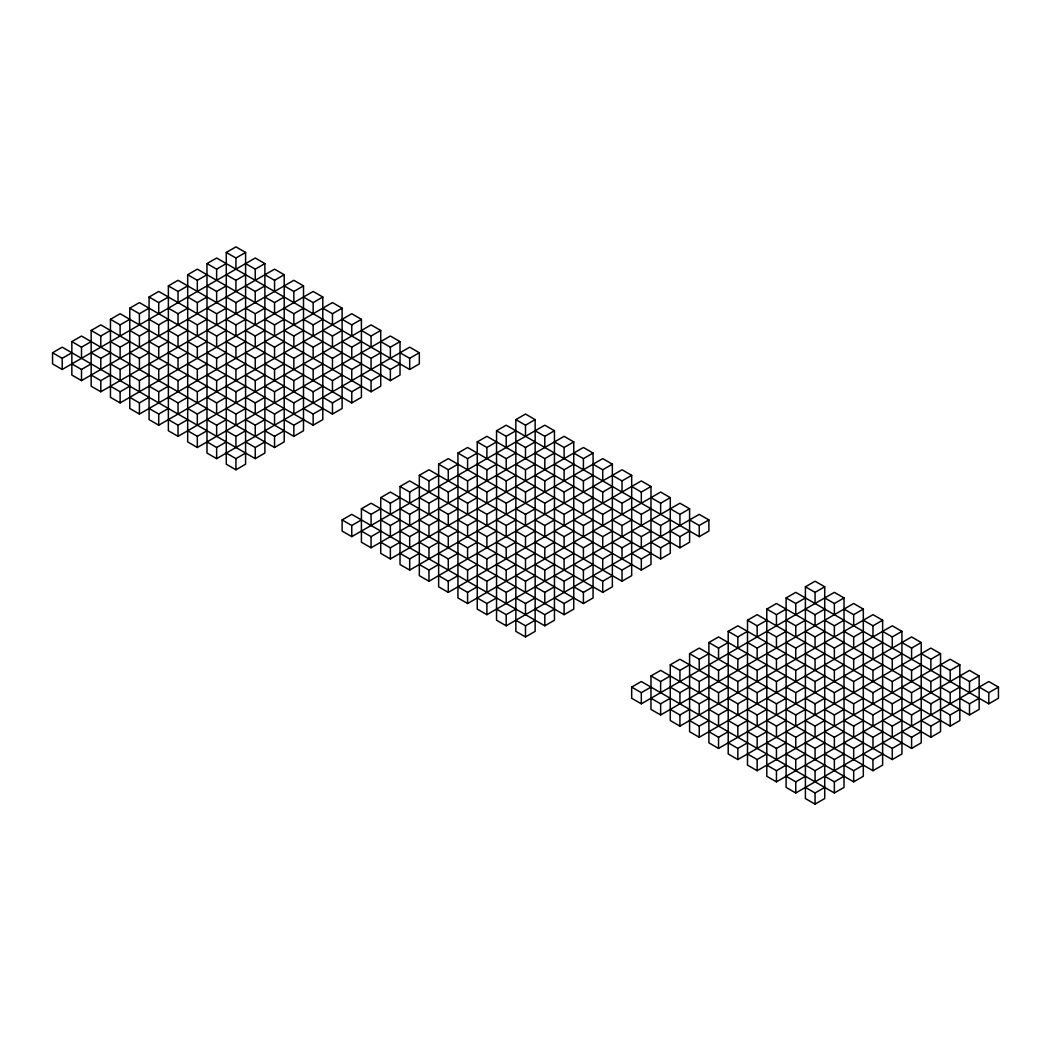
<?xml version="1.0" encoding="UTF-8"?>
<svg xmlns="http://www.w3.org/2000/svg" width="1051" height="1051" viewBox="0 0 1051 1051"><rect width="100%" height="100%" fill="white"/><g stroke="black" fill="none" stroke-linecap="round" stroke-linejoin="round"><path stroke-width="1.5" d="M52.55 352.755L62.206 347.185L255.248 458.63L264.891 453.06L264.891 263.591L255.248 258.021L62.206 369.466L52.55 363.896L52.55 352.755L62.206 358.325L71.849 352.755M71.849 341.601L81.505 336.031L274.547 447.49L284.204 441.906L284.204 274.731L274.547 269.161L81.505 380.62L71.849 375.036L71.849 341.601L81.505 347.185L91.161 341.601M91.161 330.461L100.804 324.89L293.846 436.336L303.503 430.765L303.503 285.885L293.846 280.302L100.804 391.76L91.161 386.19L91.161 330.461L100.804 336.031L110.46 330.461M110.46 319.32L120.116 313.737L313.159 425.195L322.802 419.625L322.802 297.026L313.159 291.455L120.116 402.901L110.46 397.331L110.46 319.32L120.116 324.89L129.772 319.32M129.772 308.166L139.415 302.596L332.458 414.055L342.114 408.471L342.114 308.166L332.458 302.596L139.415 414.055L129.772 408.471L129.772 308.166L139.415 313.737L149.071 308.166M149.071 297.026L158.727 291.455L351.77 402.901L361.413 397.331L361.413 319.32L351.77 313.737L158.727 425.195L149.071 419.625L149.071 297.026L158.727 302.596L168.37 297.026M168.37 285.885L178.026 280.302L371.069 391.76L380.725 386.19L380.725 330.461L371.069 324.89L178.026 436.336L168.37 430.765L168.37 285.885L178.026 291.455L187.682 285.885M187.682 274.731L197.325 269.161L390.368 380.62L400.024 375.036L400.024 341.601L390.368 336.031L197.325 447.49L187.682 441.906L187.682 274.731L197.325 280.302L206.981 274.731M206.981 263.591L216.637 258.021L409.68 369.466L419.323 363.896L419.323 352.755L409.68 347.185L216.637 458.63L206.981 453.06L206.981 263.591L216.637 269.161L226.28 263.591M226.28 252.45L235.936 246.867L245.592 252.45L245.592 464.2L235.936 469.771L226.28 464.2L226.28 252.45L235.936 258.021L245.592 252.45M71.849 363.896L81.505 369.466L91.161 363.896M91.161 352.755L100.804 358.325L110.46 352.755M110.46 341.601L120.116 347.185L129.772 341.601M129.772 330.461L139.415 336.031L149.071 330.461M149.071 319.32L158.727 324.89L168.37 319.32M168.37 308.166L178.026 313.737L187.682 308.166M187.682 297.026L197.325 302.596L206.981 297.026M206.981 285.885L216.637 291.455L226.28 285.885M226.28 274.731L235.936 280.302L245.592 274.731M245.592 263.591L255.248 269.161L264.891 263.591M91.161 375.036L100.804 380.62L110.46 375.036M110.46 363.896L120.116 369.466L129.772 363.896M129.772 352.755L139.415 358.325L149.071 352.755M149.071 341.601L158.727 347.185L168.37 341.601M168.37 330.461L178.026 336.031L187.682 330.461M187.682 319.32L197.325 324.89L206.981 319.32M206.981 308.166L216.637 313.737L226.28 308.166M226.28 297.026L235.936 302.596L245.592 297.026M245.592 285.885L255.248 291.455L264.891 285.885M264.891 274.731L274.547 280.302L284.204 274.731M110.46 386.19L120.116 391.76L129.772 386.19M129.772 375.036L139.415 380.62L149.071 375.036M149.071 363.896L158.727 369.466L168.37 363.896M168.37 352.755L178.026 358.325L187.682 352.755M187.682 341.601L197.325 347.185L206.981 341.601M206.981 330.461L216.637 336.031L226.28 330.461M226.28 319.32L235.936 324.89L245.592 319.32M245.592 308.166L255.248 313.737L264.891 308.166M264.891 297.026L274.547 302.596L284.204 297.026M284.204 285.885L293.846 291.455L303.503 285.885M129.772 397.331L139.415 402.901L149.071 397.331M149.071 386.19L158.727 391.76L168.37 386.19M168.37 375.036L178.026 380.62L187.682 375.036M187.682 363.896L197.325 369.466L206.981 363.896M206.981 352.755L216.637 358.325L226.28 352.755M226.28 341.601L235.936 347.185L245.592 341.601M245.592 330.461L255.248 336.031L264.891 330.461M264.891 319.32L274.547 324.89L284.204 319.32M284.204 308.166L293.846 313.737L303.503 308.166M303.503 297.026L313.159 302.596L322.802 297.026M149.071 408.471L158.727 414.055L168.37 408.471M168.37 397.331L178.026 402.901L187.682 397.331M187.682 386.19L197.325 391.76L206.981 386.19M206.981 375.036L216.637 380.62L226.28 375.036M226.28 363.896L235.936 369.466L245.592 363.896M245.592 352.755L255.248 358.325L264.891 352.755M264.891 341.601L274.547 347.185L284.204 341.601M284.204 330.461L293.846 336.031L303.503 330.461M303.503 319.32L313.159 324.89L322.802 319.32M322.802 308.166L332.458 313.737L342.114 308.166M168.37 419.625L178.026 425.195L187.682 419.625M187.682 408.471L197.325 414.055L206.981 408.471M206.981 397.331L216.637 402.901L226.28 397.331M226.28 386.19L235.936 391.76L245.592 386.19M245.592 375.036L255.248 380.62L264.891 375.036M264.891 363.896L274.547 369.466L284.204 363.896M284.204 352.755L293.846 358.325L303.503 352.755M303.503 341.601L313.159 347.185L322.802 341.601M322.802 330.461L332.458 336.031L342.114 330.461M342.114 319.32L351.77 324.89L361.413 319.32M187.682 430.765L197.325 436.336L206.981 430.765M206.981 419.625L216.637 425.195L226.28 419.625M226.28 408.471L235.936 414.055L245.592 408.471M245.592 397.331L255.248 402.901L264.891 397.331M264.891 386.19L274.547 391.76L284.204 386.19M284.204 375.036L293.846 380.62L303.503 375.036M303.503 363.896L313.159 369.466L322.802 363.896M322.802 352.755L332.458 358.325L342.114 352.755M342.114 341.601L351.77 347.185L361.413 341.601M361.413 330.461L371.069 336.031L380.725 330.461M206.981 441.906L216.637 447.49L226.28 441.906M226.28 430.765L235.936 436.336L245.592 430.765M245.592 419.625L255.248 425.195L264.891 419.625M264.891 408.471L274.547 414.055L284.204 408.471M284.204 397.331L293.846 402.901L303.503 397.331M303.503 386.19L313.159 391.76L322.802 386.19M322.802 375.036L332.458 380.62L342.114 375.036M342.114 363.896L351.77 369.466L361.413 363.896M361.413 352.755L371.069 358.325L380.725 352.755M380.725 341.601L390.368 347.185L400.024 341.601M226.28 453.06L235.936 458.63L245.592 453.06M245.592 441.906L255.248 447.49L264.891 441.906M264.891 430.765L274.547 436.336L284.204 430.765M284.204 419.625L293.846 425.195L303.503 419.625M303.503 408.471L313.159 414.055L322.802 408.471M322.802 397.331L332.458 402.901L342.114 397.331M342.114 386.19L351.77 391.76L361.413 386.19M361.413 375.036L371.069 380.62L380.725 375.036M380.725 363.896L390.368 369.466L400.024 363.896M400.024 352.755L409.68 358.325L419.323 352.755M342.114 519.93L351.77 514.359L544.799 625.805L554.455 620.235L554.455 430.765L544.799 425.195L351.77 536.641L342.114 531.07L342.114 519.93L351.77 525.5L361.413 519.93M361.413 508.776L371.069 503.206L564.111 614.664L573.754 609.094L573.754 441.906L564.111 436.336L371.069 547.794L361.413 542.224L361.413 508.776L371.069 514.359L380.725 508.776M380.725 497.635L390.368 492.065L583.41 603.51L593.066 597.94L593.066 453.06L583.41 447.49L390.368 558.935L380.725 553.365L380.725 497.635L390.368 503.206L400.024 497.635M400.024 486.495L409.68 480.924L602.722 592.37L612.365 586.8L612.365 464.2L602.722 458.63L409.68 570.076L400.024 564.505L400.024 486.495L409.68 492.065L419.323 486.495M419.323 475.341L428.979 469.771L622.021 581.229L631.677 575.659L631.677 475.341L622.021 469.771L428.979 581.229L419.323 575.659L419.323 475.341L428.979 480.924L438.635 475.341M438.635 464.2L448.278 458.63L641.32 570.076L650.976 564.505L650.976 486.495L641.32 480.924L448.278 592.37L438.635 586.8L438.635 464.2L448.278 469.771L457.934 464.2M457.934 453.06L467.59 447.49L660.632 558.935L670.275 553.365L670.275 497.635L660.632 492.065L467.59 603.51L457.934 597.94L457.934 453.06L467.59 458.63L477.246 453.06M477.246 441.906L486.889 436.336L679.931 547.794L689.587 542.224L689.587 508.776L679.931 503.206L486.889 614.664L477.246 609.094L477.246 441.906L486.889 447.49L496.545 441.906M496.545 430.765L506.201 425.195L699.23 536.641L708.886 531.07L708.886 519.93L699.23 514.359L506.201 625.805L496.545 620.235L496.545 430.765L506.201 436.336L515.844 430.765M515.844 419.625L525.5 414.055L535.156 419.625L535.156 631.375L525.5 636.945L515.844 631.375L515.844 419.625L525.5 425.195L535.156 419.625M361.413 531.07L371.069 536.641L380.725 531.07M380.725 519.93L390.368 525.5L400.024 519.93M400.024 508.776L409.68 514.359L419.323 508.776M419.323 497.635L428.979 503.206L438.635 497.635M438.635 486.495L448.278 492.065L457.934 486.495M457.934 475.341L467.59 480.924L477.246 475.341M477.246 464.2L486.889 469.771L496.545 464.2M496.545 453.06L506.201 458.63L515.844 453.06M515.844 441.906L525.5 447.49L535.156 441.906M535.156 430.765L544.799 436.336L554.455 430.765M380.725 542.224L390.368 547.794L400.024 542.224M400.024 531.07L409.68 536.641L419.323 531.07M419.323 519.93L428.979 525.5L438.635 519.93M438.635 508.776L448.278 514.359L457.934 508.776M457.934 497.635L467.59 503.206L477.246 497.635M477.246 486.495L486.889 492.065L496.545 486.495M496.545 475.341L506.201 480.924L515.844 475.341M515.844 464.2L525.5 469.771L535.156 464.2M535.156 453.06L544.799 458.63L554.455 453.06M554.455 441.906L564.111 447.49L573.754 441.906M400.024 553.365L409.68 558.935L419.323 553.365M419.323 542.224L428.979 547.794L438.635 542.224M438.635 531.07L448.278 536.641L457.934 531.07M457.934 519.93L467.59 525.5L477.246 519.93M477.246 508.776L486.889 514.359L496.545 508.776M496.545 497.635L506.201 503.206L515.844 497.635M515.844 486.495L525.5 492.065L535.156 486.495M535.156 475.341L544.799 480.924L554.455 475.341M554.455 464.2L564.111 469.771L573.754 464.2M573.754 453.06L583.41 458.63L593.066 453.06M419.323 564.505L428.979 570.076L438.635 564.505M438.635 553.365L448.278 558.935L457.934 553.365M457.934 542.224L467.59 547.794L477.246 542.224M477.246 531.07L486.889 536.641L496.545 531.07M496.545 519.93L506.201 525.5L515.844 519.93M515.844 508.776L525.5 514.359L535.156 508.776M535.156 497.635L544.799 503.206L554.455 497.635M554.455 486.495L564.111 492.065L573.754 486.495M573.754 475.341L583.41 480.924L593.066 475.341M593.066 464.2L602.722 469.771L612.365 464.2M438.635 575.659L448.278 581.229L457.934 575.659M457.934 564.505L467.59 570.076L477.246 564.505M477.246 553.365L486.889 558.935L496.545 553.365M496.545 542.224L506.201 547.794L515.844 542.224M515.844 531.07L525.5 536.641L535.156 531.07M535.156 519.93L544.799 525.5L554.455 519.93M554.455 508.776L564.111 514.359L573.754 508.776M573.754 497.635L583.41 503.206L593.066 497.635M593.066 486.495L602.722 492.065L612.365 486.495M612.365 475.341L622.021 480.924L631.677 475.341M457.934 586.8L467.59 592.37L477.246 586.8M477.246 575.659L486.889 581.229L496.545 575.659M496.545 564.505L506.201 570.076L515.844 564.505M515.844 553.365L525.5 558.935L535.156 553.365M535.156 542.224L544.799 547.794L554.455 542.224M554.455 531.07L564.111 536.641L573.754 531.07M573.754 519.93L583.41 525.5L593.066 519.93M593.066 508.776L602.722 514.359L612.365 508.776M612.365 497.635L622.021 503.206L631.677 497.635M631.677 486.495L641.32 492.065L650.976 486.495M477.246 597.94L486.889 603.51L496.545 597.94M496.545 586.8L506.201 592.37L515.844 586.8M515.844 575.659L525.5 581.229L535.156 575.659M535.156 564.505L544.799 570.076L554.455 564.505M554.455 553.365L564.111 558.935L573.754 553.365M573.754 542.224L583.41 547.794L593.066 542.224M593.066 531.07L602.722 536.641L612.365 531.07M612.365 519.93L622.021 525.5L631.677 519.93M631.677 508.776L641.32 514.359L650.976 508.776M650.976 497.635L660.632 503.206L670.275 497.635M496.545 609.094L506.201 614.664L515.844 609.094M515.844 597.94L525.5 603.51L535.156 597.94M535.156 586.8L544.799 592.37L554.455 586.8M554.455 575.659L564.111 581.229L573.754 575.659M573.754 564.505L583.41 570.076L593.066 564.505M593.066 553.365L602.722 558.935L612.365 553.365M612.365 542.224L622.021 547.794L631.677 542.224M631.677 531.07L641.32 536.641L650.976 531.07M650.976 519.93L660.632 525.5L670.275 519.93M670.275 508.776L679.931 514.359L689.587 508.776M515.844 620.235L525.5 625.805L535.156 620.235M535.156 609.094L544.799 614.664L554.455 609.094M554.455 597.94L564.111 603.51L573.754 597.94M573.754 586.8L583.41 592.37L593.066 586.8M593.066 575.659L602.722 581.229L612.365 575.659M612.365 564.505L622.021 570.076L631.677 564.505M631.677 553.365L641.32 558.935L650.976 553.365M650.976 542.224L660.632 547.794L670.275 542.224M670.275 531.07L679.931 536.641L689.587 531.07M689.587 519.93L699.23 525.5L708.886 519.93M631.677 687.104L641.32 681.534L834.363 792.98L844.019 787.409L844.019 597.94L834.363 592.37L641.32 703.815L631.677 698.245L631.677 687.104L641.32 692.675L650.976 687.104M650.976 675.964L660.632 670.38L853.675 781.839L863.318 776.269L863.318 609.094L853.675 603.51L660.632 714.969L650.976 709.399L650.976 675.964L660.632 681.534L670.275 675.964M670.275 664.81L679.931 659.24L872.974 770.698L882.63 765.115L882.63 620.235L872.974 614.664L679.931 726.11L670.275 720.539L670.275 664.81L679.931 670.38L689.587 664.81M689.587 653.669L699.23 648.099L892.273 759.545L901.929 753.974L901.929 631.375L892.273 625.805L699.23 737.263L689.587 731.68L689.587 653.669L699.23 659.24L708.886 653.669M708.886 642.529L718.542 636.945L911.585 748.404L921.228 742.834L921.228 642.529L911.585 636.945L718.542 748.404L708.886 742.834L708.886 642.529L718.542 648.099L728.198 642.529M728.198 631.375L737.841 625.805L930.884 737.263L940.54 731.68L940.54 653.669L930.884 648.099L737.841 759.545L728.198 753.974L728.198 631.375L737.841 636.945L747.497 631.375M747.497 620.235L757.154 614.664L950.196 726.11L959.839 720.539L959.839 664.81L950.196 659.24L757.154 770.698L747.497 765.115L747.497 620.235L757.154 625.805L766.796 620.235M766.796 609.094L776.453 603.51L969.495 714.969L979.151 709.399L979.151 675.964L969.495 670.38L776.453 781.839L766.796 776.269L766.796 609.094L776.453 614.664L786.109 609.094M786.109 597.94L795.752 592.37L988.794 703.815L998.45 698.245L998.45 687.104L988.794 681.534L795.752 792.98L786.109 787.409L786.109 597.94L795.752 603.51L805.408 597.94M805.408 586.8L815.064 581.229L824.72 586.8L824.72 798.55L815.064 804.133L805.408 798.55L805.408 586.8L815.064 592.37L824.72 586.8M650.976 698.245L660.632 703.815L670.275 698.245M670.275 687.104L679.931 692.675L689.587 687.104M689.587 675.964L699.23 681.534L708.886 675.964M708.886 664.81L718.542 670.38L728.198 664.81M728.198 653.669L737.841 659.24L747.497 653.669M747.497 642.529L757.154 648.099L766.796 642.529M766.796 631.375L776.453 636.945L786.109 631.375M786.109 620.235L795.752 625.805L805.408 620.235M805.408 609.094L815.064 614.664L824.72 609.094M824.72 597.94L834.363 603.51L844.019 597.94M670.275 709.399L679.931 714.969L689.587 709.399M689.587 698.245L699.23 703.815L708.886 698.245M708.886 687.104L718.542 692.675L728.198 687.104M728.198 675.964L737.841 681.534L747.497 675.964M747.497 664.81L757.154 670.38L766.796 664.81M766.796 653.669L776.453 659.24L786.109 653.669M786.109 642.529L795.752 648.099L805.408 642.529M805.408 631.375L815.064 636.945L824.72 631.375M824.72 620.235L834.363 625.805L844.019 620.235M844.019 609.094L853.675 614.664L863.318 609.094M689.587 720.539L699.23 726.11L708.886 720.539M708.886 709.399L718.542 714.969L728.198 709.399M728.198 698.245L737.841 703.815L747.497 698.245M747.497 687.104L757.154 692.675L766.796 687.104M766.796 675.964L776.453 681.534L786.109 675.964M786.109 664.81L795.752 670.38L805.408 664.81M805.408 653.669L815.064 659.24L824.72 653.669M824.72 642.529L834.363 648.099L844.019 642.529M844.019 631.375L853.675 636.945L863.318 631.375M863.318 620.235L872.974 625.805L882.63 620.235M708.886 731.68L718.542 737.263L728.198 731.68M728.198 720.539L737.841 726.11L747.497 720.539M747.497 709.399L757.154 714.969L766.796 709.399M766.796 698.245L776.453 703.815L786.109 698.245M786.109 687.104L795.752 692.675L805.408 687.104M805.408 675.964L815.064 681.534L824.72 675.964M824.72 664.81L834.363 670.38L844.019 664.81M844.019 653.669L853.675 659.24L863.318 653.669M863.318 642.529L872.974 648.099L882.63 642.529M882.63 631.375L892.273 636.945L901.929 631.375M728.198 742.834L737.841 748.404L747.497 742.834M747.497 731.68L757.154 737.263L766.796 731.68M766.796 720.539L776.453 726.11L786.109 720.539M786.109 709.399L795.752 714.969L805.408 709.399M805.408 698.245L815.064 703.815L824.72 698.245M824.72 687.104L834.363 692.675L844.019 687.104M844.019 675.964L853.675 681.534L863.318 675.964M863.318 664.81L872.974 670.38L882.63 664.81M882.63 653.669L892.273 659.24L901.929 653.669M901.929 642.529L911.585 648.099L921.228 642.529M747.497 753.974L757.154 759.545L766.796 753.974M766.796 742.834L776.453 748.404L786.109 742.834M786.109 731.68L795.752 737.263L805.408 731.68M805.408 720.539L815.064 726.11L824.72 720.539M824.72 709.399L834.363 714.969L844.019 709.399M844.019 698.245L853.675 703.815L863.318 698.245M863.318 687.104L872.974 692.675L882.63 687.104M882.63 675.964L892.273 681.534L901.929 675.964M901.929 664.81L911.585 670.38L921.228 664.81M921.228 653.669L930.884 659.24L940.54 653.669M766.796 765.115L776.453 770.698L786.109 765.115M786.109 753.974L795.752 759.545L805.408 753.974M805.408 742.834L815.064 748.404L824.72 742.834M824.72 731.68L834.363 737.263L844.019 731.68M844.019 720.539L853.675 726.11L863.318 720.539M863.318 709.399L872.974 714.969L882.63 709.399M882.63 698.245L892.273 703.815L901.929 698.245M901.929 687.104L911.585 692.675L921.228 687.104M921.228 675.964L930.884 681.534L940.54 675.964M940.54 664.81L950.196 670.38L959.839 664.81M786.109 776.269L795.752 781.839L805.408 776.269M805.408 765.115L815.064 770.698L824.72 765.115M824.72 753.974L834.363 759.545L844.019 753.974M844.019 742.834L853.675 748.404L863.318 742.834M863.318 731.68L872.974 737.263L882.63 731.68M882.63 720.539L892.273 726.11L901.929 720.539M901.929 709.399L911.585 714.969L921.228 709.399M921.228 698.245L930.884 703.815L940.54 698.245M940.54 687.104L950.196 692.675L959.839 687.104M959.839 675.964L969.495 681.534L979.151 675.964M805.408 787.409L815.064 792.98L824.72 787.409M824.72 776.269L834.363 781.839L844.019 776.269M844.019 765.115L853.675 770.698L863.318 765.115M863.318 753.974L872.974 759.545L882.63 753.974M882.63 742.834L892.273 748.404L901.929 742.834M901.929 731.68L911.585 737.263L921.228 731.68M921.228 720.539L930.884 726.11L940.54 720.539M940.54 709.399L950.196 714.969L959.839 709.399M959.839 698.245L969.495 703.815L979.151 698.245M979.151 687.104L988.794 692.675L998.45 687.104M988.794 692.675L988.794 703.815M969.495 681.534L969.495 692.675M969.495 703.815L969.495 714.969M950.196 670.38L950.196 681.534M950.196 692.675L950.196 703.815M950.196 714.969L950.196 726.11M930.884 659.24L930.884 670.38M930.884 681.534L930.884 692.675M930.884 703.815L930.884 714.969M930.884 726.11L930.884 737.263M911.585 648.099L911.585 659.24M911.585 670.38L911.585 681.534M911.585 692.675L911.585 703.815M911.585 714.969L911.585 726.11M911.585 737.263L911.585 748.404M892.273 636.945L892.273 648.099M892.273 659.24L892.273 670.38M892.273 681.534L892.273 692.675M892.273 703.815L892.273 714.969M892.273 726.11L892.273 737.263M892.273 748.404L892.273 759.545M872.974 625.805L872.974 636.945M872.974 648.099L872.974 659.24M872.974 670.38L872.974 681.534M872.974 692.675L872.974 703.815M872.974 714.969L872.974 726.11M872.974 737.263L872.974 748.404M872.974 759.545L872.974 770.698M853.675 614.664L853.675 625.805M853.675 636.945L853.675 648.099M853.675 659.24L853.675 670.38M853.675 681.534L853.675 692.675M853.675 703.815L853.675 714.969M853.675 726.11L853.675 737.263M853.675 748.404L853.675 759.545M853.675 770.698L853.675 781.839M834.363 603.51L834.363 614.664M834.363 625.805L834.363 636.945M834.363 648.099L834.363 659.24M834.363 670.38L834.363 681.534M834.363 692.675L834.363 703.815M834.363 714.969L834.363 726.11M834.363 737.263L834.363 748.404M834.363 759.545L834.363 770.698M834.363 781.839L834.363 792.98M815.064 592.37L815.064 603.51M815.064 614.664L815.064 625.805M815.064 636.945L815.064 648.099M815.064 659.24L815.064 670.38M815.064 681.534L815.064 692.675M815.064 703.815L815.064 714.969M815.064 726.11L815.064 737.263M815.064 748.404L815.064 759.545M815.064 770.698L815.064 781.839M815.064 792.98L815.064 804.133M795.752 603.51L795.752 614.664M795.752 625.805L795.752 636.945M795.752 648.099L795.752 659.24M795.752 670.38L795.752 681.534M795.752 692.675L795.752 703.815M795.752 714.969L795.752 726.11M795.752 737.263L795.752 748.404M795.752 759.545L795.752 770.698M795.752 781.839L795.752 792.98M776.453 614.664L776.453 625.805M776.453 636.945L776.453 648.099M776.453 659.24L776.453 670.38M776.453 681.534L776.453 692.675M776.453 703.815L776.453 714.969M776.453 726.11L776.453 737.263M776.453 748.404L776.453 759.545M776.453 770.698L776.453 781.839M757.154 625.805L757.154 636.945M757.154 648.099L757.154 659.24M757.154 670.38L757.154 681.534M757.154 692.675L757.154 703.815M757.154 714.969L757.154 726.11M757.154 737.263L757.154 748.404M757.154 759.545L757.154 770.698M737.841 636.945L737.841 648.099M737.841 659.24L737.841 670.38M737.841 681.534L737.841 692.675M737.841 703.815L737.841 714.969M737.841 726.11L737.841 737.263M737.841 748.404L737.841 759.545M718.542 648.099L718.542 659.24M718.542 670.38L718.542 681.534M718.542 692.675L718.542 703.815M718.542 714.969L718.542 726.11M718.542 737.263L718.542 748.404M699.23 525.5L699.23 536.641M699.23 659.24L699.23 670.38M699.23 681.534L699.23 692.675M699.23 703.815L699.23 714.969M699.23 726.11L699.23 737.263M679.931 514.359L679.931 525.5M679.931 536.641L679.931 547.794M679.931 670.38L679.931 681.534M679.931 692.675L679.931 703.815M679.931 714.969L679.931 726.11M660.632 503.206L660.632 514.359M660.632 525.5L660.632 536.641M660.632 547.794L660.632 558.935M660.632 681.534L660.632 692.675M660.632 703.815L660.632 714.969M641.32 492.065L641.32 503.206M641.32 514.359L641.32 525.5M641.32 536.641L641.32 547.794M641.32 558.935L641.32 570.076M641.32 692.675L641.32 703.815M622.021 480.924L622.021 492.065M622.021 503.206L622.021 514.359M622.021 525.5L622.021 536.641M622.021 547.794L622.021 558.935M622.021 570.076L622.021 581.229M602.722 469.771L602.722 480.924M602.722 492.065L602.722 503.206M602.722 514.359L602.722 525.5M602.722 536.641L602.722 547.794M602.722 558.935L602.722 570.076M602.722 581.229L602.722 592.37M583.41 458.63L583.41 469.771M583.41 480.924L583.41 492.065M583.41 503.206L583.41 514.359M583.41 525.5L583.41 536.641M583.41 547.794L583.41 558.935M583.41 570.076L583.41 581.229M583.41 592.37L583.41 603.51M564.111 447.49L564.111 458.63M564.111 469.771L564.111 480.924M564.111 492.065L564.111 503.206M564.111 514.359L564.111 525.5M564.111 536.641L564.111 547.794M564.111 558.935L564.111 570.076M564.111 581.229L564.111 592.37M564.111 603.51L564.111 614.664M544.799 436.336L544.799 447.49M544.799 458.63L544.799 469.771M544.799 480.924L544.799 492.065M544.799 503.206L544.799 514.359M544.799 525.5L544.799 536.641M544.799 547.794L544.799 558.935M544.799 570.076L544.799 581.229M544.799 592.37L544.799 603.51M544.799 614.664L544.799 625.805M525.5 425.195L525.5 436.336M525.5 447.49L525.5 458.63M525.5 469.771L525.5 480.924M525.5 492.065L525.5 503.206M525.5 514.359L525.5 525.5M525.5 536.641L525.5 547.794M525.5 558.935L525.5 570.076M525.5 581.229L525.5 592.37M525.5 603.51L525.5 614.664M525.5 625.805L525.5 636.945M506.201 436.336L506.201 447.49M506.201 458.63L506.201 469.771M506.201 480.924L506.201 492.065M506.201 503.206L506.201 514.359M506.201 525.5L506.201 536.641M506.201 547.794L506.201 558.935M506.201 570.076L506.201 581.229M506.201 592.37L506.201 603.51M506.201 614.664L506.201 625.805M486.889 447.49L486.889 458.63M486.889 469.771L486.889 480.924M486.889 492.065L486.889 503.206M486.889 514.359L486.889 525.5M486.889 536.641L486.889 547.794M486.889 558.935L486.889 570.076M486.889 581.229L486.889 592.37M486.889 603.51L486.889 614.664M467.59 458.63L467.59 469.771M467.59 480.924L467.59 492.065M467.59 503.206L467.59 514.359M467.59 525.5L467.59 536.641M467.59 547.794L467.59 558.935M467.59 570.076L467.59 581.229M467.59 592.37L467.59 603.51M448.278 469.771L448.278 480.924M448.278 492.065L448.278 503.206M448.278 514.359L448.278 525.5M448.278 536.641L448.278 547.794M448.278 558.935L448.278 570.076M448.278 581.229L448.278 592.37M428.979 480.924L428.979 492.065M428.979 503.206L428.979 514.359M428.979 525.5L428.979 536.641M428.979 547.794L428.979 558.935M428.979 570.076L428.979 581.229M409.68 358.325L409.68 369.466M409.68 492.065L409.68 503.206M409.68 514.359L409.68 525.5M409.68 536.641L409.68 547.794M409.68 558.935L409.68 570.076M390.368 347.185L390.368 358.325M390.368 369.466L390.368 380.62M390.368 503.206L390.368 514.359M390.368 525.5L390.368 536.641M390.368 547.794L390.368 558.935M371.069 336.031L371.069 347.185M371.069 358.325L371.069 369.466M371.069 380.62L371.069 391.76M371.069 514.359L371.069 525.5M371.069 536.641L371.069 547.794M351.77 324.89L351.77 336.031M351.77 347.185L351.77 358.325M351.77 369.466L351.77 380.62M351.77 391.76L351.77 402.901M351.77 525.5L351.77 536.641M332.458 313.737L332.458 324.89M332.458 336.031L332.458 347.185M332.458 358.325L332.458 369.466M332.458 380.62L332.458 391.76M332.458 402.901L332.458 414.055M313.159 302.596L313.159 313.737M313.159 324.89L313.159 336.031M313.159 347.185L313.159 358.325M313.159 369.466L313.159 380.62M313.159 391.76L313.159 402.901M313.159 414.055L313.159 425.195M293.846 291.455L293.846 302.596M293.846 313.737L293.846 324.89M293.846 336.031L293.846 347.185M293.846 358.325L293.846 369.466M293.846 380.62L293.846 391.76M293.846 402.901L293.846 414.055M293.846 425.195L293.846 436.336M274.547 280.302L274.547 291.455M274.547 302.596L274.547 313.737M274.547 324.89L274.547 336.031M274.547 347.185L274.547 358.325M274.547 369.466L274.547 380.62M274.547 391.76L274.547 402.901M274.547 414.055L274.547 425.195M274.547 436.336L274.547 447.49M255.248 269.161L255.248 280.302M255.248 291.455L255.248 302.596M255.248 313.737L255.248 324.89M255.248 336.031L255.248 347.185M255.248 358.325L255.248 369.466M255.248 380.62L255.248 391.76M255.248 402.901L255.248 414.055M255.248 425.195L255.248 436.336M255.248 447.49L255.248 458.63M235.936 258.021L235.936 269.161M235.936 280.302L235.936 291.455M235.936 302.596L235.936 313.737M235.936 324.89L235.936 336.031M235.936 347.185L235.936 358.325M235.936 369.466L235.936 380.62M235.936 391.76L235.936 402.901M235.936 414.055L235.936 425.195M235.936 436.336L235.936 447.49M235.936 458.63L235.936 469.771M216.637 269.161L216.637 280.302M216.637 291.455L216.637 302.596M216.637 313.737L216.637 324.89M216.637 336.031L216.637 347.185M216.637 358.325L216.637 369.466M216.637 380.62L216.637 391.76M216.637 402.901L216.637 414.055M216.637 425.195L216.637 436.336M216.637 447.49L216.637 458.63M197.325 280.302L197.325 291.455M197.325 302.596L197.325 313.737M197.325 324.89L197.325 336.031M197.325 347.185L197.325 358.325M197.325 369.466L197.325 380.62M197.325 391.76L197.325 402.901M197.325 414.055L197.325 425.195M197.325 436.336L197.325 447.49M178.026 291.455L178.026 302.596M178.026 313.737L178.026 324.89M178.026 336.031L178.026 347.185M178.026 358.325L178.026 369.466M178.026 380.62L178.026 391.76M178.026 402.901L178.026 414.055M178.026 425.195L178.026 436.336M158.727 302.596L158.727 313.737M158.727 324.89L158.727 336.031M158.727 347.185L158.727 358.325M158.727 369.466L158.727 380.62M158.727 391.76L158.727 402.901M158.727 414.055L158.727 425.195M139.415 313.737L139.415 324.89M139.415 336.031L139.415 347.185M139.415 358.325L139.415 369.466M139.415 380.62L139.415 391.76M139.415 402.901L139.415 414.055M120.116 324.89L120.116 336.031M120.116 347.185L120.116 358.325M120.116 369.466L120.116 380.62M120.116 391.76L120.116 402.901M100.804 336.031L100.804 347.185M100.804 358.325L100.804 369.466M100.804 380.62L100.804 391.76M81.505 347.185L81.505 358.325M81.505 369.466L81.505 380.62M62.206 358.325L62.206 369.466"/></g></svg>
